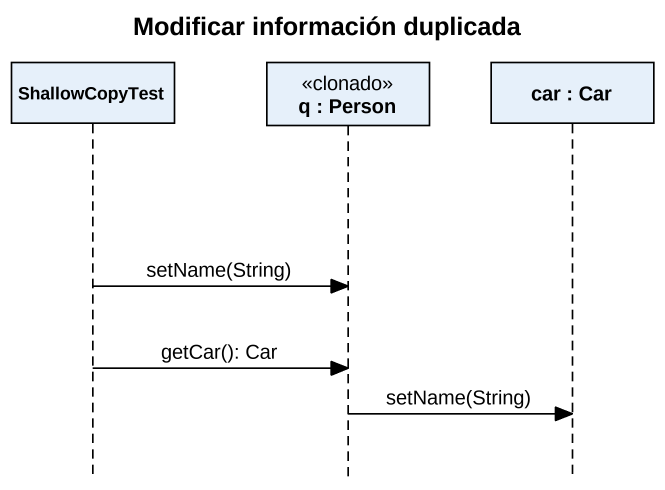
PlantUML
@startuml
title Modificar información duplicada
hide footbox
participant ShallowCopyTest
participant "q : Person" as q <<clonado>>
participant "car : Car" as car

ShallowCopyTest -> q : setName(String)
ShallowCopyTest -> q : getCar(): Car
q -> car : setName(String)
@enduml
